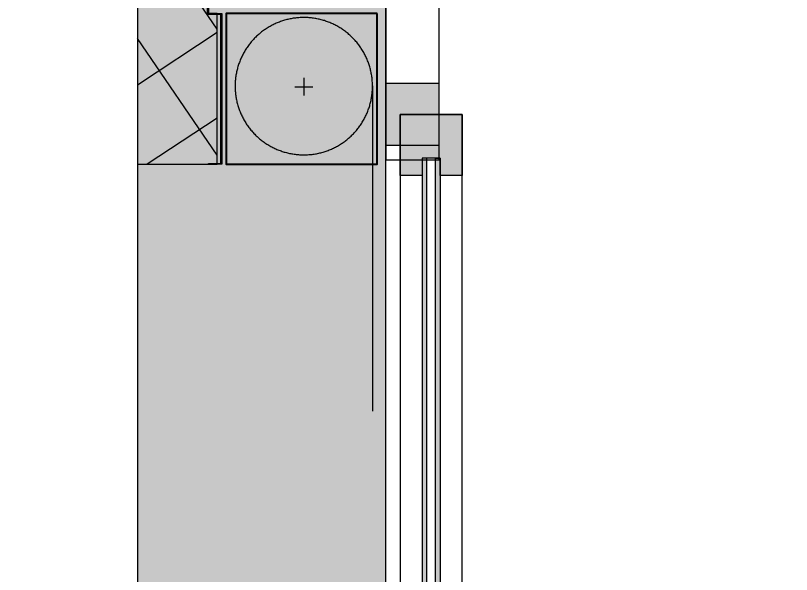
# Model space of a CAD drawing. Header units: metres. Extents: x 1838950 to 1842843, y 5171318 to 5174224.
# Drawn here: x 1840939.313 to 1840940.187, y 5171449.109 to 5171449.74 of the extents above; entities that cross this region are included whole.
import ezdxf

# ---------------------------------------------------------------- set-up
doc = ezdxf.new("R2010")
doc.units = ezdxf.units.M
doc.header["$LTSCALE"] = 0.0254
doc.header["$PDMODE"] = 1
doc.header["$PDSIZE"] = -2
doc.linetypes.add('VW-02', pattern=[0.69435, 0.48607, -0.20828])
doc.layers.get('0').update_dxf_attribs({"lineweight": 18})
doc.layers.get('DEFPOINTS').update_dxf_attribs({"lineweight": 18})
for name, color, linetype, lineweight in [('B GÈnÈral_Hatch', 7, 'Continuous', 5), ('B Général', 7, 'Continuous', 5), ('C ANNOTATIONS-cotation', 7, 'Continuous', 5)]:
    doc.layers.add(name, color=color, linetype=linetype, lineweight=lineweight)
doc.styles.add('Arial', font='arial.ttf')
doc.dimstyles.new('100é', dxfattribs={"dimtxt": 302.065972222221, "dimasz": 0.0001240234375, "dimexe": 0, "dimexo": 2.499999999999999e-06, "dimgap": 1e-07, "dimtad": 1, "dimzin": 3, "dimtxsty": 'Arial', "dimblk": 'VW_FILLEDARROW-2', "dimblk1": 'VW_FILLEDARROW-2', "dimblk2": 'VW_FILLEDARROW-2', "dimcen": 0, "dimdle": 1e-06, "dimazin": 0, "dimtfac": 1, "dimtix": 1, "dimtmove": 0, "dimatfit": 0, "dimldrblk": 'VW_FILLEDARROW-2', "dimfxl": 1, "dimfrac": 2, "dimtolj": 1, "dimtzin": 3, "dimarcsym": 0})

# ---------------------------------------------------------------- blocks, each defined once
blk = doc.blocks.new('PF 220 Coupe-4')
at = {"layer": 'B GÈnÈral_Hatch', "linetype": 'Continuous', "lineweight": 0, "true_color": 0xffffff}
for points in [[(-1.167011414587666, 0.1699720030207545), (-0.8970114145523339, 0.1699720030205848), (-0.8970114145523339, 0.07997200302058488), (-1.067011414587666, 0.07997200302075454), (-1.067011414587666, 0.08997200305436946), (-1.167011414587666, 0.08997200305436945), (-1.167011414587666, 0.1699720030207545)], [(-1.151972003113283, 0.1699720031568893), (1.403168530712989, 0.1699720030701832), (1.403168530712989, -0.05002799692981668), (1.303168530712989, -0.1100279969298167), (1.38315607713088, -0.1100279969298167), (1.383156077119666, -0.1100279969298167), (-1.151972003113283, -0.1100279969303256), (-1.151972003113283, 0.1699720031568893)], [(-0.9880279969362719, -0.1100279969303256), (-0.9186845153955917, -0.1100279969303256), (-0.9186845153955917, -0.1700269425973637), (-0.9880279969362719, -0.1700269425973637), (-0.9880279969362719, -0.1100279969303256)], [(-0.8842991670755849, -0.1510279969303255), (-0.8842991670755849, -0.1260279969303255), (-0.9530698637155994, -0.1260279969303255), (-0.9530698637155994, -0.1960279969303255), (-0.8842991670755849, -0.1960279969303255), (-0.8842991670755849, -0.1710279969303256), (-0.904045315661858, -0.1710279969303256), (-0.904045315661858, -0.1510279969303255), (-0.8842991670755849, -0.1510279969303255)]]:
    blk.add_hatch(color=7, dxfattribs=at).paths.add_polyline_path(points)
at = {"layer": 'B GÈnÈral_Hatch', "linetype": 'Continuous', "lineweight": 5, "true_color": 0x808080}
h = blk.add_hatch(dxfattribs=at)
h.set_pattern_fill('02_ISOLANT', color=8, style=0, pattern_type=2)
h.set_pattern_definition([(145.7235947438835, (388.1691140702418, 220.8695760480229), (-0.04505486471661582, -0.06610642302656715), []), (-124.2764052561165, (388.1691140702418, 220.8695760480229), (-0.06610642302656715, 0.04505486471661577), [])])
h.paths.add_polyline_path([(-1.167011414587666, 0.1699720030207545), (-0.8970114145523339, 0.1699720030205848), (-0.8970114145523339, 0.07997200302058487), (-1.067011414587666, 0.07997200302075454), (-1.067011414587666, 0.08997200305436946), (-1.167011414587666, 0.08997200305436945)])
at = {"layer": 'B Général', "linetype": 'Continuous', "lineweight": 0}
blk.add_hatch(color=7, dxfattribs=at).paths.add_polyline_path([(-0.8970114145523339, 0.08997200305419979), (-0.8980114145523339, 0.08997200305419979), (-0.8980114145523339, 0.0759720030541998), (-1.066011414587666, 0.07597200305436946), (-1.066011414587666, 0.09097200305436945), (-1.167011414587666, 0.09097200305436945), (-1.167011414587666, 0.08997200305436945), (-1.067011414587666, 0.08997200305436946), (-1.067011414587666, 0.07497200305436946), (-0.8970114145523339, 0.07497200305419979)])
at = {"layer": 'B Général', "linetype": 'Continuous', "lineweight": 0, "true_color": 0xeeeeee}
for points in [[(-0.9040453156618578, -0.1510279969303256), (1.243345256912103, -0.1510279969303256), (1.243345256912103, -0.1560279969303256), (-0.9040453156618578, -0.1560279969303256)], [(-0.9040453156618578, -0.1710279969303256), (1.243345256912103, -0.1710279969303256), (1.243345256912103, -0.1660279969303256), (-0.9040453156618578, -0.1660279969303256)]]:
    blk.add_hatch(color=7, dxfattribs=at).paths.add_polyline_path(points)
at = {"layer": 'B Général', "color": 7, "linetype": 'VW-02', "lineweight": 5}
for p, q in [((-0.984511414587666, -0.00752694259664257), (-0.984511414587666, -0.02752694259664257)), ((-0.994511414587666, -0.01752694259664257), (-0.974511414587666, -0.01752694259664257))]:
    blk.add_line(p, q, dxfattribs=at)
at = {"layer": 'B Général', "color": 7, "linetype": 'Continuous', "lineweight": 5}
for p, q in [((-0.9854702825789436, -0.09491796550125667), (-0.6185189920345738, -0.09491796550125667)), ((1.046357346138527, -0.1100279969303256), (-1.018684515395592, -0.1100279969303256))]:
    blk.add_line(p, q, dxfattribs=at)
at = {"layer": 'B Général', "color": 7, "linetype": 'Continuous', "lineweight": 13, "flags": 128}
blk.add_lwpolyline([(-1.167011414587666, 0.1699720030207545), (-0.8970114145523339, 0.1699720030205848), (-0.8970114145523339, 0.07997200302058487), (-1.067011414587666, 0.07997200302075454), (-1.067011414587666, 0.08997200305436946), (-1.167011414587666, 0.08997200305436945)], dxfattribs=at)
at = {"layer": 'B Général', "color": 7, "linetype": 'Continuous', "lineweight": 5, "flags": 128}
for points in [[(-1.151972003113283, 0.1699720031568895), (1.403168530712989, 0.1699720030701835), (1.403168530712989, -0.05002799692981654), (1.303168530712989, -0.1100279969298165), (1.38315607713088, -0.1100279969298165), (1.383156077119666, -0.1100279969298165), (-1.151972003113283, -0.1100279969303256)], [(-0.8970114145523339, 0.08997200305419979), (-0.8980114145523339, 0.08997200305419979), (-0.8980114145523339, 0.0759720030541998), (-1.066011414587666, 0.07597200305436946), (-1.066011414587666, 0.09097200305436945), (-1.167011414587666, 0.09097200305436945), (-1.167011414587666, 0.08997200305436945), (-1.067011414587666, 0.08997200305436946), (-1.067011414587666, 0.07497200305436946), (-0.8970114145523339, 0.07497200305419979), (-0.8970114145523339, 0.08997200305419979)], [(-0.9530698637155992, -0.1260279969303256), (1.277369804965844, -0.1260279969303256), (1.277369804965844, -0.1960279969303256), (-0.9530698637155992, -0.1960279969303256)]]:
    blk.add_lwpolyline(points, close=True, dxfattribs=at)
at = {"layer": 'B Général', "color": 7, "linetype": 'Continuous', "lineweight": 25, "flags": 128}
blk.add_lwpolyline([(-1.067011414587666, -0.1000269425966426), (-1.067011414587666, 0.06997305740335742), (-0.897011414587666, 0.06997305740335742), (-0.897011414587666, -0.1000269425966426)], close=True, dxfattribs=at)
at = {"layer": 'B Général', "linetype": 'Continuous', "lineweight": 5, "flags": 128}
blk.add_lwpolyline([(-0.9019720031993266, -0.1700269426102832), (-1.107011414587666, -0.1700269425865472), (-1.107011414501622, -0.1100279969145822), (-0.9019720031132828, -0.1100279969383182)], close=True, dxfattribs=at)
at = {"layer": 'B Général', "lineweight": 5, "flags": 128}
for points in [[(-0.9880279969362719, -0.1100279969303256), (-0.9186845153955919, -0.1100279969303256), (-0.9186845153955919, -0.1700269425973637), (-0.9880279969362719, -0.1700269425973637)], [(-0.8842991670755846, -0.1510279969303256), (-0.8842991670755846, -0.1260279969303256), (-0.9530698637155992, -0.1260279969303256), (-0.9530698637155992, -0.1960279969303256), (-0.8842991670755846, -0.1960279969303256), (-0.8842991670755846, -0.1710279969303256), (-0.9040453156618578, -0.1710279969303256), (-0.9040453156618578, -0.1510279969303256)], [(-0.9040453156618578, -0.1510279969303256), (1.243345256912103, -0.1510279969303256), (1.243345256912103, -0.1560279969303256), (-0.9040453156618578, -0.1560279969303256)], [(-0.9040453156618578, -0.1710279969303256), (1.243345256912103, -0.1710279969303256), (1.243345256912103, -0.1660279969303256), (-0.9040453156618578, -0.1660279969303256)]]:
    blk.add_lwpolyline(points, close=True, dxfattribs=at)
at = {"layer": 'B Général', "linetype": 'Continuous', "lineweight": 5}
blk.add_open_spline([(-1.052290049920852, -0.05587076405145497), (-1.042015801995396, -0.0738838500302383), (-1.006207196599994, -0.09480918222059231), (-0.9647333685578935, -0.09502674878192097), (-0.9287071965999938, -0.0744782529298622), (-0.9077818644088058, -0.03866964753360371), (-0.9075642978463082, 0.002804180508829646), (-0.9281127936971985, 0.03883035246641679), (-0.9639213990926231, 0.05975568465676059), (-1.00539522713468, 0.059973251218079), (-1.041421399092601, 0.03942475536602018), (-1.062346731283832, 0.003616149969761707), (-1.062564297846308, -0.03785767807267165), (-1.052290049920852, -0.05587076405145497)], degree=2, dxfattribs=at)
at = {"layer": 'B Général', "color": 7, "linetype": 'Continuous', "lineweight": 5}
blk.add_solid([(-0.6685159402767613, -0.08152132359574188), (-0.6185189920345738, -0.09491796550125667), (-0.6685159402767613, -0.1083146074067715)], dxfattribs=at)
blk = doc.blocks.new('VW_FILLEDARROW-2')
at = {"linetype": 'Continuous', "lineweight": 0, "transparency": 16777216}
blk.add_hatch(color=0, dxfattribs=at).paths.add_polyline_path([(-1, 0.1227845609029044), (0, 0), (-1, -0.1227845609029047)])
at = {"color": 0, "lineweight": 20, "transparency": 16777216, "flags": 128}
blk.add_lwpolyline([(-1, 0.1227845609029044), (0, 0), (-1, -0.1227845609029047)], close=True, dxfattribs=at)
blk = doc.blocks.new('*D1654')
at = {"layer": 'C ANNOTATIONS-cotation', "color": 0, "linetype": 'Continuous', "lineweight": -2, "transparency": 16777216}
for p, q in [((1840941.010896238, 5171450.041951962), (1840934.380898739, 5171450.041951962)), ((1840934.380898739, 5171450.017147275), (1840934.380898739, 5171447.366756651)), ((1840941.010896237, 5171447.341951963), (1840934.380898739, 5171447.341951963))]:
    blk.add_line(p, q, dxfattribs=at)
at = {"layer": 'DEFPOINTS', "color": 0, "linetype": 'Continuous', "transparency": 16777216}
for p in [(1840941.010898738, 5171450.041951962), (1840934.380898739, 5171447.341951963), (1840941.010898737, 5171447.341951963)]:
    blk.add_point(p, dxfattribs=at)
at = {"layer": 'C ANNOTATIONS-cotation', "color": 0, "linetype": 'Continuous', "lineweight": -2, "transparency": 16777216, "xscale": 0.0248046875, "yscale": 0.0248046875, "zscale": 0.0248046875}
for p, rotation in [((1840934.380898739, 5171450.041951962), 90), ((1840934.380898739, 5171447.341951963), 270)]:
    blk.add_blockref('VW_FILLEDARROW-2', p, dxfattribs=dict(at, rotation=rotation))
at = {"layer": 'C ANNOTATIONS-cotation', "color": 0, "linetype": 'Continuous', "lineweight": 5, "transparency": 16777216, "insert": (1840934.323542531, 5171448.691951962), "char_height": 0.09377775410353535, "attachment_point": 5, "rotation": 90, "style": 'Arial'}
blk.add_mtext('\\A1;2,70', dxfattribs=at)

msp = doc.modelspace()

# ---------------------------------------------------------------- block references
at = {"layer": 'B Général', "color": 7, "xscale": -1, "rotation": 90.00000000333516}
msp.add_blockref('PF 220 Coupe-4', (1840939.620100103, 5171448.674940546), dxfattribs=at)

# ---------------------------------------------------------------- dimensions: what is measured, and where the dimension line sits
at = {"layer": 'C ANNOTATIONS-cotation', "color": 7, "linetype": 'Continuous', "lineweight": 5}
dim = msp.add_linear_dim(base=(1840934.380898739, 5171447.341951963), p1=(1840941.010898737, 5171450.04195196), p2=(1840941.010898736, 5171447.341951962), angle=270, dimstyle='100é', override={"dimtxt": 0.09377775410353535, "dimasz": 0.0248046875, "dimgap": 0.001, "dimpost": '<>', "dimtxsty": 'Arial', "dimdle": 0.0002, "dimtmove": 2}, dxfattribs=at)
dim.commit()
dim.dimension.update_dxf_attribs({"geometry": '*D1654', "text_midpoint": (1840934.323542531, 5171448.691951962)})

doc.saveas('drawing.dxf')
